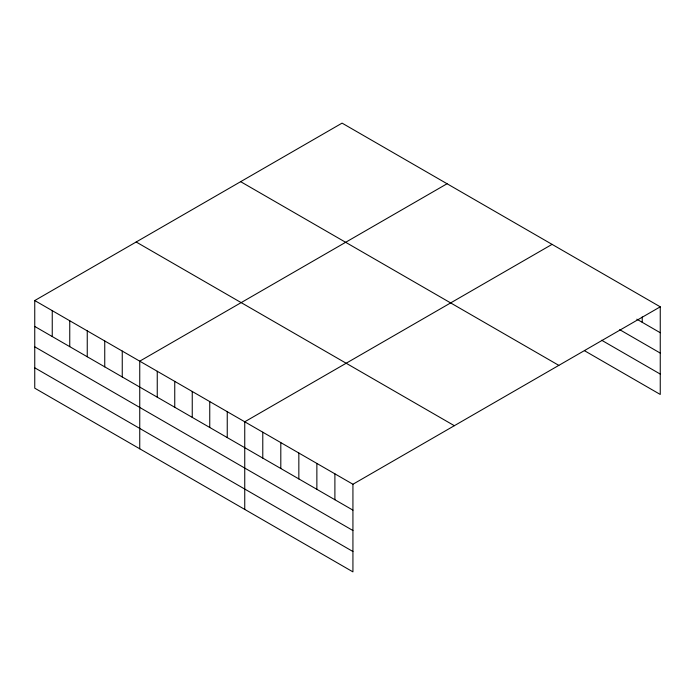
<?xml version="1.0" encoding="UTF-8"?>
<svg xmlns="http://www.w3.org/2000/svg" width="695" height="695" viewBox="0 0 695 695"><rect width="100%" height="100%" fill="white"/><g stroke="black" fill="none" stroke-linecap="round" stroke-linejoin="round"><path stroke-width="1.04" d="M34.75 300.553L352.93 484.25L352.93 571.872L34.75 388.175L34.75 300.553L342.07 123.128L660.25 306.825L660.25 394.447L584.521 350.723M447.067 183.741L139.747 361.174L139.747 448.796M552.073 244.362L244.744 421.796L244.744 509.418M352.93 484.25L660.25 306.825M636.811 319.187L660.25 332.723M619.679 329.665L660.25 353.086M601.653 340.246L660.25 374.075M240.652 181.673L558.832 365.379M136.168 241.999L454.348 425.705M34.75 326.45L352.93 510.147M34.75 346.822L352.93 530.52M34.75 367.811L352.93 551.509M642.223 316.911L642.223 322.306M334.894 473.842L334.894 499.74M316.868 463.435L316.868 489.332M298.841 453.027L298.841 478.924M280.806 442.619L280.806 468.508M262.78 432.203L262.78 458.101M227.248 411.692L227.248 437.589M209.751 401.588L209.751 427.486M192.246 391.485L192.246 417.382M174.749 381.381L174.749 407.279M157.252 371.278L157.252 397.175M122.251 351.071L122.251 376.968M104.745 340.967L104.745 366.864M87.249 330.863L87.249 356.761M69.752 320.76L69.752 346.657M52.247 310.656L52.247 336.554"/></g></svg>
